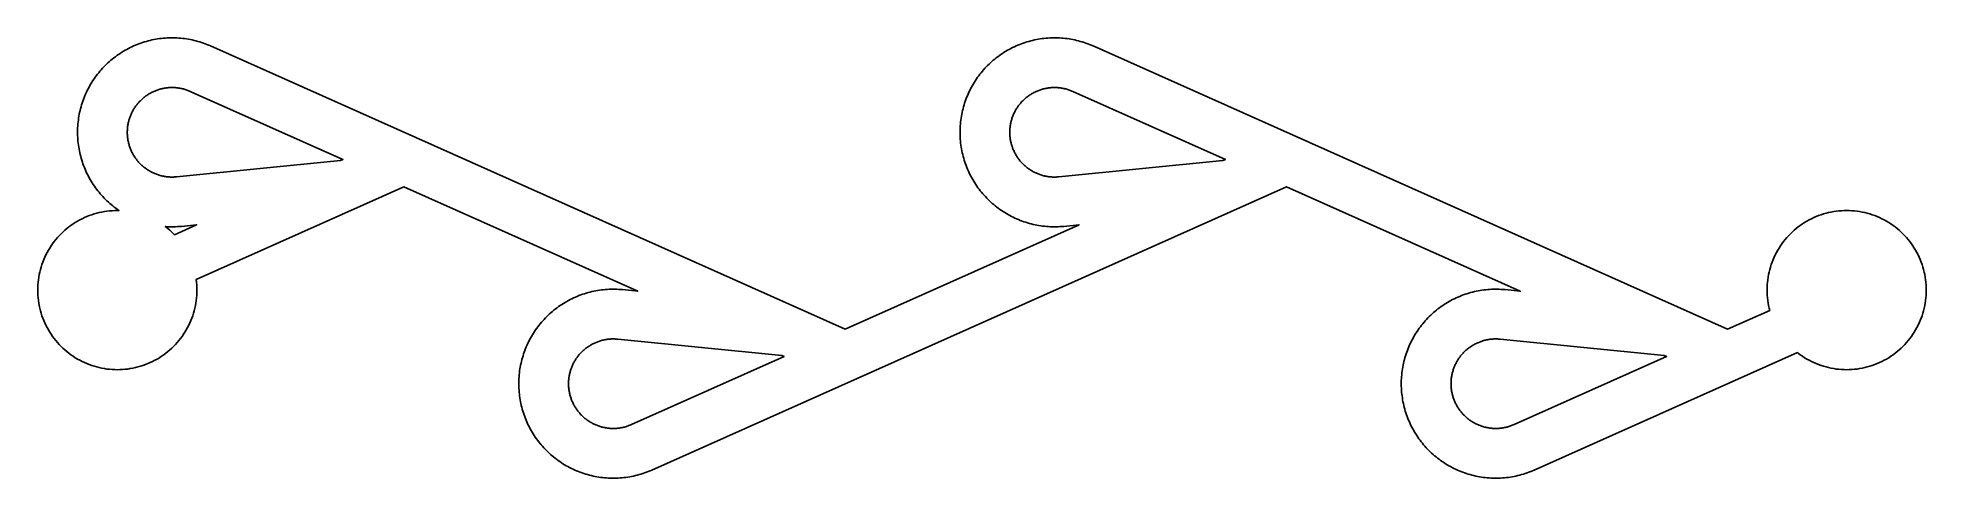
# Model space of a CAD drawing. Header units: millimetres. Extents: x -2 to 36, y -3.8 to 5.1.
import ezdxf

# ---------------------------------------------------------------- set-up
doc = ezdxf.new("R2010")
doc.units = ezdxf.units.MM

msp = doc.modelspace()

# ---------------------------------------------------------------- linework, layer by layer
for points in [[(1.219714, -0.052351), (1.217145, -0.104645), (1.212866, -0.156827), (1.206882, -0.208842), (1.1992, -0.260633), (1.189827, -0.312145), (1.178774, -0.363322), (1.166052, -0.41411), (1.151675, -0.464455), (1.135659, -0.514303), (1.11802, -0.5636), (1.098778, -0.612293), (1.077953, -0.660331), (1.055567, -0.707662), (1.031645, -0.754235), (1.006211, -0.8), (0.979294, -0.844909), (0.950922, -0.888912), (0.921125, -0.931964), (0.889936, -0.974018), (0.857387, -1.015029), (0.823514, -1.054953), (0.788353, -1.093748), (0.751942, -1.131371), (0.714318, -1.167783), (0.675524, -1.202944), (0.6356, -1.236817), (0.594589, -1.269365), (0.552535, -1.300555), (0.509483, -1.330351), (0.465479, -1.358723), (0.420571, -1.385641), (0.374805, -1.411074), (0.328233, -1.434996), (0.280902, -1.457382), (0.232864, -1.478207), (0.184171, -1.497449), (0.134874, -1.515088), (0.085026, -1.531105), (0.034681, -1.545481), (-0.016107, -1.558203), (-0.067285, -1.569256), (-0.118797, -1.578629), (-0.170587, -1.586312), (-0.222602, -1.592296), (-0.274784, -1.596574), (-0.327079, -1.599143), (-0.379429, -1.6), (-0.43178, -1.599143), (-0.484074, -1.596574), (-0.536257, -1.592296), (-0.588271, -1.586312), (-0.640062, -1.578629), (-0.691574, -1.569256), (-0.742751, -1.558203), (-0.79354, -1.545481), (-0.843885, -1.531105), (-0.893732, -1.515088), (-0.943029, -1.497449), (-0.991723, -1.478207), (-1.039761, -1.457382), (-1.087091, -1.434996), (-1.133664, -1.411074), (-1.179429, -1.385641), (-1.224338, -1.358723), (-1.268342, -1.330351), (-1.311394, -1.300555), (-1.353448, -1.269365), (-1.394459, -1.236817), (-1.434383, -1.202944), (-1.473177, -1.167783), (-1.5108, -1.131371), (-1.547212, -1.093748), (-1.582373, -1.054953), (-1.616246, -1.015029), (-1.648795, -0.974018), (-1.679984, -0.931964), (-1.709781, -0.888912), (-1.738153, -0.844909), (-1.76507, -0.8), (-1.790503, -0.754235), (-1.814426, -0.707662), (-1.836811, -0.660331), (-1.857637, -0.612293), (-1.876879, -0.5636), (-1.894518, -0.514303), (-1.910534, -0.464455), (-1.924911, -0.41411), (-1.937632, -0.363322), (-1.948686, -0.312145), (-1.958059, -0.260633), (-1.965741, -0.208842), (-1.971725, -0.156827), (-1.976004, -0.104645), (-1.978573, -0.052351), (-1.979429, 0), (-1.978573, 0.052351), (-1.976004, 0.104645), (-1.971725, 0.156827), (-1.965741, 0.208842), (-1.958059, 0.260633), (-1.948686, 0.312145), (-1.937632, 0.363322), (-1.924911, 0.41411), (-1.910534, 0.464455), (-1.894518, 0.514303), (-1.876879, 0.5636), (-1.857637, 0.612293), (-1.836811, 0.660331), (-1.814426, 0.707662), (-1.790503, 0.754235), (-1.76507, 0.8), (-1.738153, 0.844909), (-1.709781, 0.888912), (-1.679984, 0.931964), (-1.648795, 0.974018), (-1.616246, 1.015029), (-1.582373, 1.054953), (-1.547212, 1.093748), (-1.5108, 1.131371), (-1.473177, 1.167783), (-1.434383, 1.202944), (-1.394459, 1.236817), (-1.353448, 1.269365), (-1.311394, 1.300555), (-1.268342, 1.330351), (-1.224338, 1.358723), (-1.179429, 1.385641), (-1.133664, 1.411074), (-1.087091, 1.434996), (-1.039761, 1.457382), (-0.991723, 1.478207), (-0.943029, 1.497449), (-0.893732, 1.515088), (-0.843885, 1.531105), (-0.79354, 1.545481), (-0.742751, 1.558203), (-0.691574, 1.569256), (-0.640062, 1.578629), (-0.588271, 1.586312), (-0.536257, 1.592296), (-0.484074, 1.596574), (-0.43178, 1.599143), (-0.379429, 1.6), (-0.344507, 1.599429), (-0.346759, 1.600924), (-0.378675, 1.623074), (-0.410131, 1.645872), (-0.441115, 1.669309), (-0.471614, 1.693374), (-0.501613, 1.718057), (-0.531102, 1.743349), (-0.560068, 1.769239), (-0.588498, 1.795715), (-0.616381, 1.822767), (-0.643705, 1.850384), (-0.670459, 1.878553), (-0.696631, 1.907264), (-0.722211, 1.936503), (-0.747187, 1.96626), (-0.77155, 1.996521), (-0.795289, 2.027274), (-0.818394, 2.058505), (-0.840856, 2.090203), (-0.862665, 2.122353), (-0.883813, 2.154942), (-0.904289, 2.187957), (-0.924086, 2.221384), (-0.943196, 2.255209), (-0.96161, 2.289417), (-0.979321, 2.323994), (-0.996321, 2.358927), (-1.012603, 2.394199), (-1.028161, 2.429798), (-1.042987, 2.465706), (-1.057077, 2.501911), (-1.070423, 2.538396), (-1.08302, 2.575146), (-1.094864, 2.612146), (-1.105948, 2.649381), (-1.116269, 2.686834), (-1.125822, 2.724491), (-1.134603, 2.762335), (-1.142608, 2.80035), (-1.149834, 2.838522), (-1.156279, 2.876833), (-1.161939, 2.915268), (-1.166811, 2.95381), (-1.170895, 2.992445), (-1.174188, 3.031154), (-1.176689, 3.069923), (-1.178396, 3.108735), (-1.17931, 3.147574), (-1.179429, 3.186423), (-1.178754, 3.225266), (-1.177285, 3.264088), (-1.175023, 3.302871), (-1.171968, 3.3416), (-1.168122, 3.380259), (-1.163486, 3.418831), (-1.158063, 3.4573), (-1.151854, 3.49565), (-1.144862, 3.533865), (-1.137091, 3.571929), (-1.128543, 3.609826), (-1.119222, 3.647541), (-1.109131, 3.685057), (-1.098276, 3.722359), (-1.08666, 3.759431), (-1.074289, 3.796258), (-1.061167, 3.832824), (-1.047301, 3.869115), (-1.032695, 3.905114), (-1.017357, 3.940807), (-1.001291, 3.976179), (-0.984506, 4.011216), (-0.967008, 4.045901), (-0.948805, 4.080222), (-0.929904, 4.114163), (-0.910312, 4.147711), (-0.890039, 4.180851), (-0.869093, 4.21357), (-0.847482, 4.245854), (-0.825215, 4.277689), (-0.802302, 4.309062), (-0.778753, 4.33996), (-0.754576, 4.37037), (-0.729783, 4.40028), (-0.704384, 4.429676), (-0.678389, 4.458547), (-0.651808, 4.48688), (-0.624655, 4.514664), (-0.596939, 4.541887), (-0.568672, 4.568538), (-0.539866, 4.594605), (-0.510533, 4.620077), (-0.480685, 4.644945), (-0.450335, 4.669197), (-0.419496, 4.692824), (-0.38818, 4.715815), (-0.356401, 4.738161), (-0.324171, 4.759852), (-0.291505, 4.78088), (-0.258415, 4.801236), (-0.224916, 4.820911), (-0.191022, 4.839897), (-0.156747, 4.858186), (-0.122105, 4.87577), (-0.087111, 4.892642), (-0.051779, 4.908796), (-0.016124, 4.924223), (0.019839, 4.938919), (0.056095, 4.952876), (0.092628, 4.966088), (0.129424, 4.978551), (0.166467, 4.99026), (0.203742, 5.001208), (0.241233, 5.011392), (0.278924, 5.020807), (0.3168, 5.029449), (0.354845, 5.037316), (0.393042, 5.044403), (0.431376, 5.050707), (0.469832, 5.056226), (0.508392, 5.060958), (0.547041, 5.064901), (0.585762, 5.068052), (0.62454, 5.070411), (0.663358, 5.071977), (0.702199, 5.072749), (0.741049, 5.072727), (0.77989, 5.07191), (0.818705, 5.070299), (0.85748, 5.067895), (0.896198, 5.064698), (0.934842, 5.060711), (0.973397, 5.055934), (1.011846, 5.05037), (1.050173, 5.044022), (1.088362, 5.03689), (1.126398, 5.02898), (1.164263, 5.020293), (1.201944, 5.010834), (1.239423, 5.000607), (1.276685, 4.989616), (1.313714, 4.977865), (1.350496, 4.965359), (1.387014, 4.952104), (1.423254, 4.938105), (1.459199, 4.923368), (1.494836, 4.907899), (14.255211, -0.786734), (18.958928, 1.312416), (18.652819, 1.282092), (18.614122, 1.278658), (18.575363, 1.276015), (18.536557, 1.274166), (18.497722, 1.27311), (18.458874, 1.272849), (18.420028, 1.273382), (18.381201, 1.274709), (18.34241, 1.27683), (18.30367, 1.279743), (18.264998, 1.283448), (18.226409, 1.287943), (18.187921, 1.293226), (18.149548, 1.299294), (18.111308, 1.306146), (18.073215, 1.313779), (18.035287, 1.322188), (17.997539, 1.331372), (17.959986, 1.341325), (17.922645, 1.352044), (17.88553, 1.363524), (17.848658, 1.375761), (17.812044, 1.388749), (17.775703, 1.402482), (17.739651, 1.416956), (17.703902, 1.432165), (17.668472, 1.4481), (17.633374, 1.464757), (17.598625, 1.482128), (17.564238, 1.500206), (17.530228, 1.518983), (17.496609, 1.538452), (17.463394, 1.558604), (17.430599, 1.579431), (17.398237, 1.600924), (17.366321, 1.623074), (17.334864, 1.645872), (17.30388, 1.669309), (17.273382, 1.693374), (17.243382, 1.718057), (17.213893, 1.743349), (17.184927, 1.769239), (17.156497, 1.795715), (17.128614, 1.822767), (17.10129, 1.850384), (17.074537, 1.878553), (17.048364, 1.907264), (17.022785, 1.936503), (16.997808, 1.96626), (16.973445, 1.996521), (16.949706, 2.027274), (16.926601, 2.058505), (16.904139, 2.090203), (16.88233, 2.122353), (16.861183, 2.154942), (16.840706, 2.187957), (16.820909, 2.221384), (16.8018, 2.255209), (16.783386, 2.289417), (16.765675, 2.323994), (16.748675, 2.358927), (16.732392, 2.394199), (16.716835, 2.429798), (16.702008, 2.465706), (16.687919, 2.501911), (16.674573, 2.538396), (16.661975, 2.575146), (16.650132, 2.612146), (16.639047, 2.649381), (16.628727, 2.686834), (16.619174, 2.724491), (16.610393, 2.762335), (16.602388, 2.80035), (16.595161, 2.838522), (16.588717, 2.876833), (16.583057, 2.915268), (16.578184, 2.95381), (16.574101, 2.992445), (16.570808, 3.031154), (16.568307, 3.069923), (16.566599, 3.108735), (16.565686, 3.147574), (16.565566, 3.186423), (16.566241, 3.225266), (16.56771, 3.264088), (16.569973, 3.302871), (16.573027, 3.3416), (16.576874, 3.380259), (16.581509, 3.418831), (16.586933, 3.4573), (16.593142, 3.49565), (16.600133, 3.533865), (16.607905, 3.571929), (16.616453, 3.609826), (16.625774, 3.647541), (16.635864, 3.685057), (16.64672, 3.722359), (16.658335, 3.759431), (16.670707, 3.796258), (16.683828, 3.832824), (16.697695, 3.869115), (16.7123, 3.905114), (16.727639, 3.940807), (16.743704, 3.976179), (16.760489, 4.011216), (16.777987, 4.045901), (16.79619, 4.080222), (16.815092, 4.114163), (16.834683, 4.147711), (16.854956, 4.180851), (16.875903, 4.21357), (16.897514, 4.245854), (16.919781, 4.277689), (16.942693, 4.309062), (16.966243, 4.33996), (16.990419, 4.37037), (17.015212, 4.40028), (17.040612, 4.429676), (17.066607, 4.458547), (17.093187, 4.48688), (17.120341, 4.514664), (17.148057, 4.541887), (17.176324, 4.568538), (17.20513, 4.594605), (17.234463, 4.620077), (17.26431, 4.644945), (17.29466, 4.669197), (17.325499, 4.692824), (17.356815, 4.715815), (17.388595, 4.738161), (17.420824, 4.759852), (17.453491, 4.78088), (17.48658, 4.801236), (17.520079, 4.820911), (17.553973, 4.839897), (17.588249, 4.858186), (17.622891, 4.87577), (17.657885, 4.892642), (17.693217, 4.908796), (17.728872, 4.924223), (17.764834, 4.938919), (17.80109, 4.952876), (17.837624, 4.966088), (17.87442, 4.978551), (17.911463, 4.99026), (17.948737, 5.001208), (17.986228, 5.011392), (18.02392, 5.020807), (18.061795, 5.029449), (18.09984, 5.037316), (18.138038, 5.044403), (18.176372, 5.050707), (18.214827, 5.056226), (18.253387, 5.060958), (18.292036, 5.064901), (18.330758, 5.068052), (18.369535, 5.070411), (18.408353, 5.071977), (18.447195, 5.072749), (18.486044, 5.072727), (18.524885, 5.07191), (18.563701, 5.070299), (18.602476, 5.067895), (18.641194, 5.064698), (18.679838, 5.060711), (18.718392, 5.055934), (18.756841, 5.05037), (18.795168, 5.044022), (18.833358, 5.03689), (18.871393, 5.02898), (18.909259, 5.020293), (18.946939, 5.010834), (18.984418, 5.000607), (19.02168, 4.989616), (19.05871, 4.977865), (19.095491, 4.965359), (19.13201, 4.952104), (19.168249, 4.938105), (19.204195, 4.923368), (19.239832, 4.907899), (32.000206, -0.786734), (32.846959, -0.40885), (32.835555, -0.363322), (32.824501, -0.312145), (32.815129, -0.260633), (32.807446, -0.208842), (32.801462, -0.156827), (32.797184, -0.104645), (32.794615, -0.052351), (32.793758, 0), (32.794615, 0.052351), (32.797184, 0.104645), (32.801462, 0.156827), (32.807446, 0.208842), (32.815129, 0.260633), (32.824501, 0.312145), (32.835555, 0.363322), (32.848277, 0.41411), (32.862653, 0.464455), (32.87867, 0.514303), (32.896308, 0.5636), (32.915551, 0.612293), (32.936376, 0.660331), (32.958761, 0.707662), (32.982684, 0.754235), (33.008117, 0.8), (33.035034, 0.844909), (33.063406, 0.888912), (33.093203, 0.931964), (33.124393, 0.974018), (33.156941, 1.015029), (33.190814, 1.054953), (33.225975, 1.093748), (33.262387, 1.131371), (33.30001, 1.167783), (33.338805, 1.202944), (33.378729, 1.236817), (33.41974, 1.269365), (33.461794, 1.300555), (33.504845, 1.330351), (33.548849, 1.358723), (33.593758, 1.385641), (33.639523, 1.411074), (33.686096, 1.434996), (33.733427, 1.457382), (33.781464, 1.478207), (33.830158, 1.497449), (33.879455, 1.515088), (33.929302, 1.531105), (33.979647, 1.545481), (34.030436, 1.558203), (34.081613, 1.569256), (34.133125, 1.578629), (34.184916, 1.586312), (34.23693, 1.592296), (34.289113, 1.596574), (34.341407, 1.599143), (34.393758, 1.6), (34.446108, 1.599143), (34.498403, 1.596574), (34.550585, 1.592296), (34.6026, 1.586312), (34.654391, 1.578629), (34.705902, 1.569256), (34.75708, 1.558203), (34.807868, 1.545481), (34.858213, 1.531105), (34.908061, 1.515088), (34.957358, 1.497449), (35.006051, 1.478207), (35.054089, 1.457382), (35.10142, 1.434996), (35.147993, 1.411074), (35.193758, 1.385641), (35.238666, 1.358723), (35.28267, 1.330351), (35.325722, 1.300555), (35.367776, 1.269365), (35.408787, 1.236817), (35.448711, 1.202944), (35.487506, 1.167783), (35.525129, 1.131371), (35.56154, 1.093748), (35.596702, 1.054953), (35.630575, 1.015029), (35.663123, 0.974018), (35.694313, 0.931964), (35.724109, 0.888912), (35.752481, 0.844909), (35.779399, 0.8), (35.804832, 0.754235), (35.828754, 0.707662), (35.85114, 0.660331), (35.871965, 0.612293), (35.891207, 0.5636), (35.908846, 0.514303), (35.924862, 0.464455), (35.939239, 0.41411), (35.951961, 0.363322), (35.963014, 0.312145), (35.972387, 0.260633), (35.98007, 0.208842), (35.986053, 0.156827), (35.990332, 0.104645), (35.992901, 0.052351), (35.993758, 0), (35.992901, -0.052351), (35.990332, -0.104645), (35.986053, -0.156827), (35.98007, -0.208842), (35.972387, -0.260633), (35.963014, -0.312145), (35.951961, -0.363322), (35.939239, -0.41411), (35.924862, -0.464455), (35.908846, -0.514303), (35.891207, -0.5636), (35.871965, -0.612293), (35.85114, -0.660331), (35.828754, -0.707662), (35.804832, -0.754235), (35.779399, -0.8), (35.752481, -0.844909), (35.724109, -0.888912), (35.694313, -0.931964), (35.663123, -0.974018), (35.630575, -1.015029), (35.596702, -1.054953), (35.56154, -1.093748), (35.525129, -1.131371), (35.487506, -1.167783), (35.448711, -1.202944), (35.408787, -1.236817), (35.367776, -1.269365), (35.325722, -1.300555), (35.28267, -1.330351), (35.238666, -1.358723), (35.193758, -1.385641), (35.147993, -1.411074), (35.10142, -1.434996), (35.054089, -1.457382), (35.006051, -1.478207), (34.957358, -1.497449), (34.908061, -1.515088), (34.858213, -1.531105), (34.807868, -1.545481), (34.75708, -1.558203), (34.705902, -1.569256), (34.654391, -1.578629), (34.6026, -1.586312), (34.550585, -1.592296), (34.498403, -1.596574), (34.446108, -1.599143), (34.393758, -1.6), (34.341407, -1.599143), (34.289113, -1.596574), (34.23693, -1.592296), (34.184916, -1.586312), (34.133125, -1.578629), (34.081613, -1.569256), (34.030436, -1.558203), (33.979647, -1.545481), (33.929302, -1.531105), (33.879455, -1.515088), (33.830158, -1.497449), (33.781464, -1.478207), (33.733427, -1.457382), (33.686096, -1.434996), (33.639523, -1.411074), (33.593758, -1.385641), (33.548849, -1.358723), (33.504845, -1.330351), (33.461794, -1.300555), (33.41974, -1.269365), (33.402746, -1.255878), (28.112329, -3.616858), (28.076693, -3.632327), (28.040747, -3.647064), (28.004507, -3.661063), (27.967989, -3.674318), (27.931208, -3.686824), (27.894178, -3.698575), (27.856916, -3.709566), (27.819437, -3.719794), (27.781757, -3.729252), (27.743891, -3.737939), (27.705855, -3.745849), (27.667666, -3.752981), (27.629339, -3.75933), (27.59089, -3.764893), (27.552336, -3.76967), (27.513691, -3.773657), (27.474974, -3.776854), (27.436199, -3.779258), (27.397383, -3.780869), (27.358542, -3.781686), (27.319693, -3.781708), (27.280851, -3.780936), (27.242033, -3.779371), (27.203255, -3.777011), (27.164534, -3.77386), (27.125885, -3.769917), (27.087325, -3.765186), (27.04887, -3.759666), (27.010535, -3.753362), (26.972338, -3.746275), (26.934293, -3.738409), (26.896417, -3.729766), (26.858726, -3.720351), (26.821235, -3.710167), (26.78396, -3.699219), (26.746917, -3.68751), (26.710121, -3.675047), (26.673588, -3.661835), (26.637332, -3.647878), (26.601369, -3.633182), (26.565714, -3.617755), (26.530383, -3.601601), (26.495388, -3.584729), (26.460746, -3.567145), (26.426471, -3.548856), (26.392577, -3.52987), (26.359078, -3.510195), (26.325989, -3.489839), (26.293322, -3.468811), (26.261092, -3.44712), (26.229313, -3.424774), (26.197997, -3.401783), (26.167158, -3.378156), (26.136808, -3.353904), (26.10696, -3.329037), (26.077628, -3.303564), (26.048822, -3.277497), (26.020555, -3.250846), (25.992839, -3.223623), (25.965685, -3.195839), (25.939105, -3.167506), (25.91311, -3.138635), (25.88771, -3.109239), (25.862917, -3.079329), (25.838741, -3.048919), (25.815191, -3.018021), (25.792278, -2.986648), (25.770012, -2.954813), (25.748401, -2.922529), (25.727454, -2.88981), (25.707181, -2.85667), (25.68759, -2.823122), (25.668688, -2.789181), (25.650485, -2.75486), (25.632987, -2.720175), (25.616202, -2.685138), (25.600137, -2.649766), (25.584798, -2.614073), (25.570192, -2.578074), (25.556326, -2.541783), (25.543204, -2.505217), (25.530833, -2.46839), (25.519217, -2.431318), (25.508362, -2.394016), (25.498272, -2.3565), (25.488951, -2.318785), (25.480402, -2.280888), (25.472631, -2.242824), (25.465639, -2.204609), (25.45943, -2.166259), (25.454007, -2.12779), (25.449371, -2.089218), (25.445525, -2.050559), (25.44247, -2.01183), (25.440208, -1.973047), (25.438739, -1.934225), (25.438064, -1.895382), (25.438183, -1.856533), (25.439097, -1.817694), (25.440805, -1.778882), (25.443305, -1.740113), (25.446598, -1.701404), (25.450682, -1.66277), (25.455555, -1.624227), (25.461215, -1.585792), (25.467659, -1.547481), (25.474885, -1.50931), (25.482891, -1.471294), (25.491672, -1.43345), (25.501224, -1.395793), (25.511545, -1.35834), (25.52263, -1.321105), (25.534473, -1.284105), (25.54707, -1.247355), (25.560416, -1.21087), (25.574506, -1.174666), (25.589332, -1.138757), (25.60489, -1.103158), (25.621172, -1.067886), (25.638173, -1.032953), (25.655883, -0.998376), (25.674297, -0.964168), (25.693407, -0.930343), (25.713204, -0.896917), (25.733681, -0.863902), (25.754828, -0.831312), (25.776637, -0.799162), (25.799099, -0.767464), (25.822204, -0.736233), (25.845943, -0.70548), (25.870306, -0.675219), (25.895283, -0.645462), (25.920862, -0.616223), (25.947034, -0.587512), (25.973788, -0.559343), (26.001112, -0.531726), (26.028995, -0.504674), (26.057425, -0.478198), (26.086391, -0.452308), (26.11588, -0.427017), (26.14588, -0.402333), (26.176378, -0.378268), (26.207362, -0.354831), (26.238819, -0.332033), (26.270735, -0.309883), (26.303097, -0.28839), (26.335892, -0.267563), (26.369106, -0.247411), (26.402725, -0.227943), (26.436736, -0.209165), (26.471123, -0.191087), (26.505872, -0.173716), (26.540969, -0.157059), (26.5764, -0.141124), (26.612149, -0.125916), (26.648201, -0.111442), (26.684542, -0.097708), (26.721156, -0.08472), (26.758028, -0.072483), (26.795142, -0.061003), (26.832484, -0.050284), (26.870037, -0.040331), (26.907785, -0.031147), (26.945713, -0.022738), (26.983805, -0.015105), (27.022046, -0.008253), (27.060418, -0.002185), (27.098907, 0.003098), (27.137495, 0.007593), (27.176168, 0.011298), (27.214908, 0.014211), (27.253699, 0.016332), (27.292526, 0.017659), (27.331372, 0.018192), (27.37022, 0.017931), (27.409055, 0.016875), (27.44786, 0.015026), (27.48662, 0.012383), (27.525317, 0.008949), (27.831426, -0.021375), (23.127709, 2.077775), (10.367334, -3.616858), (10.331697, -3.632327), (10.295751, -3.647064), (10.259512, -3.661063), (10.222994, -3.674318), (10.186212, -3.686824), (10.149183, -3.698575), (10.11192, -3.709566), (10.074441, -3.719794), (10.036761, -3.729252), (9.998895, -3.737939), (9.96086, -3.745849), (9.922671, -3.752981), (9.884344, -3.75933), (9.845895, -3.764893), (9.80734, -3.76967), (9.768696, -3.773657), (9.729978, -3.776854), (9.691203, -3.779258), (9.652387, -3.780869), (9.613546, -3.781686), (9.574697, -3.781708), (9.535855, -3.780936), (9.497038, -3.779371), (9.45826, -3.777011), (9.419539, -3.77386), (9.38089, -3.769917), (9.34233, -3.765186), (9.303874, -3.759666), (9.26554, -3.753362), (9.227342, -3.746275), (9.189298, -3.738409), (9.151422, -3.729766), (9.113731, -3.720351), (9.07624, -3.710167), (9.038965, -3.699219), (9.001922, -3.68751), (8.965126, -3.675047), (8.928592, -3.661835), (8.892337, -3.647878), (8.856374, -3.633182), (8.820719, -3.617755), (8.785387, -3.601601), (8.750393, -3.584729), (8.715751, -3.567145), (8.681476, -3.548856), (8.647582, -3.52987), (8.614083, -3.510195), (8.580993, -3.489839), (8.548327, -3.468811), (8.516097, -3.44712), (8.484318, -3.424774), (8.453002, -3.401783), (8.422162, -3.378156), (8.391813, -3.353904), (8.361965, -3.329037), (8.332632, -3.303564), (8.303826, -3.277497), (8.275559, -3.250846), (8.247843, -3.223623), (8.220689, -3.195839), (8.194109, -3.167506), (8.168114, -3.138635), (8.142715, -3.109239), (8.117922, -3.079329), (8.093745, -3.048919), (8.070196, -3.018021), (8.047283, -2.986648), (8.025016, -2.954813), (8.003405, -2.922529), (7.982459, -2.88981), (7.962185, -2.85667), (7.942594, -2.823122), (7.923693, -2.789181), (7.905489, -2.75486), (7.887991, -2.720175), (7.871206, -2.685138), (7.855141, -2.649766), (7.839803, -2.614073), (7.825197, -2.578074), (7.81133, -2.541783), (7.798209, -2.505217), (7.785838, -2.46839), (7.774222, -2.431318), (7.763367, -2.394016), (7.753276, -2.3565), (7.743955, -2.318785), (7.735407, -2.280888), (7.727635, -2.242824), (7.720644, -2.204609), (7.714435, -2.166259), (7.709012, -2.12779), (7.704376, -2.089218), (7.70053, -2.050559), (7.697475, -2.01183), (7.695212, -1.973047), (7.693743, -1.934225), (7.693068, -1.895382), (7.693188, -1.856533), (7.694102, -1.817694), (7.695809, -1.778882), (7.69831, -1.740113), (7.701603, -1.701404), (7.705686, -1.66277), (7.710559, -1.624227), (7.716219, -1.585792), (7.722663, -1.547481), (7.72989, -1.50931), (7.737895, -1.471294), (7.746676, -1.43345), (7.756229, -1.395793), (7.76655, -1.35834), (7.777634, -1.321105), (7.789477, -1.284105), (7.802075, -1.247355), (7.815421, -1.21087), (7.82951, -1.174666), (7.844337, -1.138757), (7.859895, -1.103158), (7.876177, -1.067886), (7.893177, -1.032953), (7.910888, -0.998376), (7.929302, -0.964168), (7.948411, -0.930343), (7.968209, -0.896917), (7.988685, -0.863902), (8.009832, -0.831312), (8.031641, -0.799162), (8.054103, -0.767464), (8.077209, -0.736233), (8.100948, -0.70548), (8.125311, -0.675219), (8.150287, -0.645462), (8.175867, -0.616223), (8.202039, -0.587512), (8.228792, -0.559343), (8.256117, -0.531726), (8.283999, -0.504674), (8.31243, -0.478198), (8.341395, -0.452308), (8.370884, -0.427017), (8.400884, -0.402333), (8.431382, -0.378268), (8.462366, -0.354831), (8.493823, -0.332033), (8.525739, -0.309883), (8.558102, -0.28839), (8.590897, -0.267563), (8.624111, -0.247411), (8.65773, -0.227943), (8.69174, -0.209165), (8.726127, -0.191087), (8.760876, -0.173716), (8.795974, -0.157059), (8.831404, -0.141124), (8.867153, -0.125916), (8.903206, -0.111442), (8.939547, -0.097708), (8.976161, -0.08472), (9.013033, -0.072483), (9.050147, -0.061003), (9.087488, -0.050284), (9.125041, -0.040331), (9.162789, -0.031147), (9.200718, -0.022738), (9.23881, -0.015105), (9.27705, -0.008253), (9.315423, -0.002185), (9.353911, 0.003098), (9.3925, 0.007593), (9.431172, 0.011298), (9.469912, 0.014211), (9.508704, 0.016332), (9.54753, 0.017659), (9.586376, 0.018192), (9.625225, 0.017931), (9.66406, 0.016875), (9.702865, 0.015026), (9.741624, 0.012383), (9.780322, 0.008949), (10.08643, -0.021375), (5.382713, 2.077775), (1.206136, 0.213874), (1.206882, 0.208842), (1.212866, 0.156827), (1.217145, 0.104645), (1.219714, 0.052351), (1.220571, 0), (1.219714, -0.052351)], [(1.018931, 4.021926), (1.001508, 4.02785), (0.983968, 4.033417), (0.966317, 4.038623), (0.948564, 4.043468), (0.930715, 4.047948), (0.912779, 4.052063), (0.894762, 4.05581), (0.876672, 4.059188), (0.858518, 4.062195), (0.840305, 4.064831), (0.822042, 4.067093), (0.803737, 4.068982), (0.785397, 4.070496), (0.76703, 4.071635), (0.748644, 4.072398), (0.730245, 4.072785), (0.711843, 4.072796), (0.693444, 4.07243), (0.675057, 4.071688), (0.656688, 4.070571), (0.638347, 4.069078), (0.620039, 4.06721), (0.601774, 4.064969), (0.583558, 4.062355), (0.5654, 4.059368), (0.547306, 4.056011), (0.529285, 4.052285), (0.511344, 4.048191), (0.49349, 4.043732), (0.475732, 4.038908), (0.458075, 4.033722), (0.440528, 4.028176), (0.423099, 4.022272), (0.405793, 4.016013), (0.388619, 4.009402), (0.371584, 4.002441), (0.354695, 3.995133), (0.337959, 3.987482), (0.321383, 3.97949), (0.304974, 3.97116), (0.288738, 3.962497), (0.272683, 3.953504), (0.256815, 3.944184), (0.241141, 3.934542), (0.225667, 3.924581), (0.210401, 3.914306), (0.195347, 3.903721), (0.180513, 3.892831), (0.165905, 3.881639), (0.151529, 3.870152), (0.137391, 3.858372), (0.123496, 3.846306), (0.109851, 3.833959), (0.096462, 3.821335), (0.083333, 3.80844), (0.070471, 3.795279), (0.05788, 3.781858), (0.045567, 3.768182), (0.033535, 3.754257), (0.021791, 3.74009), (0.010339, 3.725685), (-0.000816, 3.711049), (-0.011669, 3.696188), (-0.022217, 3.681108), (-0.032453, 3.665816), (-0.042375, 3.650318), (-0.051978, 3.63462), (-0.061259, 3.618729), (-0.070212, 3.602651), (-0.078834, 3.586394), (-0.087123, 3.569964), (-0.095074, 3.553368), (-0.102684, 3.536613), (-0.109949, 3.519705), (-0.116868, 3.502653), (-0.123436, 3.485463), (-0.129652, 3.468142), (-0.135512, 3.450698), (-0.141014, 3.433137), (-0.146156, 3.415468), (-0.150935, 3.397697), (-0.155351, 3.379832), (-0.1594, 3.361881), (-0.163081, 3.34385), (-0.166393, 3.325748), (-0.169334, 3.307583), (-0.171903, 3.289361), (-0.174099, 3.27109), (-0.175921, 3.252778), (-0.177368, 3.234432), (-0.178439, 3.216061), (-0.179135, 3.197672), (-0.179455, 3.179273), (-0.179398, 3.16087), (-0.178966, 3.142473), (-0.178157, 3.124088), (-0.176972, 3.105724), (-0.175412, 3.087388), (-0.173478, 3.069088), (-0.17117, 3.050831), (-0.168489, 3.032625), (-0.165436, 3.014477), (-0.162013, 2.996396), (-0.158221, 2.978389), (-0.154062, 2.960463), (-0.149537, 2.942625), (-0.144648, 2.924884), (-0.139397, 2.907247), (-0.133787, 2.889721), (-0.12782, 2.872312), (-0.121498, 2.85503), (-0.114825, 2.837881), (-0.107801, 2.820871), (-0.100432, 2.804009), (-0.092719, 2.787301), (-0.084667, 2.770754), (-0.076277, 2.754375), (-0.067555, 2.738171), (-0.058503, 2.722149), (-0.049125, 2.706315), (-0.039426, 2.690677), (-0.029409, 2.67524), (-0.019078, 2.660011), (-0.008438, 2.644996), (0.002506, 2.630202), (0.013751, 2.615635), (0.025291, 2.601301), (0.037122, 2.587205), (0.049239, 2.573355), (0.061636, 2.559755), (0.074309, 2.546412), (0.087252, 2.53333), (0.10046, 2.520516), (0.113927, 2.507975), (0.127647, 2.495711), (0.141616, 2.483731), (0.155826, 2.472039), (0.170273, 2.46064), (0.184949, 2.449538), (0.19985, 2.438739), (0.214968, 2.428247), (0.230298, 2.418066), (0.245832, 2.408201), (0.261565, 2.398655), (0.27749, 2.389433), (0.2936, 2.380538), (0.309889, 2.371975), (0.326349, 2.363747), (0.342974, 2.355857), (0.359757, 2.348308), (0.376691, 2.341104), (0.393768, 2.334248), (0.410982, 2.327743), (0.428326, 2.321591), (0.445791, 2.315794), (0.463372, 2.310356), (0.48106, 2.305279), (0.498848, 2.300564), (0.516729, 2.296214), (0.534695, 2.292231), (0.552738, 2.288615), (0.570852, 2.28537), (0.589029, 2.282495), (0.60726, 2.279993), (0.625539, 2.277864), (0.643857, 2.276109), (0.662208, 2.274729), (0.680583, 2.273724), (0.698974, 2.273095), (0.717375, 2.272843), (0.735777, 2.272967), (0.754172, 2.273467), (0.772554, 2.274343), (0.790914, 2.275594), (0.809244, 2.277221), (4.108111, 2.604015), (4.155821, 2.625306), (1.087302, 3.994709), (1.070422, 4.002036), (1.053395, 4.009017), (1.036229, 4.015648), (1.018931, 4.021926)], [(18.763926, 4.021926), (18.746503, 4.02785), (18.728963, 4.033417), (18.711313, 4.038623), (18.693559, 4.043468), (18.675711, 4.047948), (18.657774, 4.052063), (18.639758, 4.05581), (18.621668, 4.059188), (18.603513, 4.062195), (18.5853, 4.064831), (18.567038, 4.067093), (18.548733, 4.068982), (18.530393, 4.070496), (18.512026, 4.071635), (18.493639, 4.072398), (18.475241, 4.072785), (18.456838, 4.072796), (18.43844, 4.07243), (18.420052, 4.071688), (18.401684, 4.070571), (18.383342, 4.069078), (18.365035, 4.06721), (18.34677, 4.064969), (18.328554, 4.062355), (18.310395, 4.059368), (18.292302, 4.056011), (18.274281, 4.052285), (18.25634, 4.048191), (18.238486, 4.043732), (18.220727, 4.038908), (18.203071, 4.033722), (18.185524, 4.028176), (18.168094, 4.022272), (18.150789, 4.016013), (18.133615, 4.009402), (18.11658, 4.002441), (18.099691, 3.995133), (18.082955, 3.987482), (18.066378, 3.97949), (18.049969, 3.97116), (18.033733, 3.962497), (18.017678, 3.953504), (18.001811, 3.944184), (17.986137, 3.934542), (17.970663, 3.924581), (17.955396, 3.914306), (17.940343, 3.903721), (17.925509, 3.892831), (17.910901, 3.881639), (17.896525, 3.870152), (17.882386, 3.858372), (17.868492, 3.846306), (17.854847, 3.833959), (17.841457, 3.821335), (17.828329, 3.80844), (17.815466, 3.795279), (17.802876, 3.781858), (17.790562, 3.768182), (17.778531, 3.754257), (17.766787, 3.74009), (17.755335, 3.725685), (17.74418, 3.711049), (17.733326, 3.696188), (17.722779, 3.681108), (17.712542, 3.665816), (17.70262, 3.650318), (17.693017, 3.63462), (17.683737, 3.618729), (17.674784, 3.602651), (17.666161, 3.586394), (17.657873, 3.569964), (17.649922, 3.553368), (17.642312, 3.536613), (17.635046, 3.519705), (17.628128, 3.502653), (17.621559, 3.485463), (17.615344, 3.468142), (17.609484, 3.450698), (17.603982, 3.433137), (17.59884, 3.415468), (17.59406, 3.397697), (17.589645, 3.379832), (17.585596, 3.361881), (17.581914, 3.34385), (17.578603, 3.325748), (17.575662, 3.307583), (17.573093, 3.289361), (17.570897, 3.27109), (17.569075, 3.252778), (17.567628, 3.234432), (17.566556, 3.216061), (17.56586, 3.197672), (17.565541, 3.179273), (17.565597, 3.16087), (17.56603, 3.142473), (17.566839, 3.124088), (17.568023, 3.105724), (17.569583, 3.087388), (17.571518, 3.069088), (17.573826, 3.050831), (17.576507, 3.032625), (17.579559, 3.014477), (17.582982, 2.996396), (17.586774, 2.978389), (17.590934, 2.960463), (17.595459, 2.942625), (17.600348, 2.924884), (17.605598, 2.907247), (17.611208, 2.889721), (17.617175, 2.872312), (17.623497, 2.85503), (17.630171, 2.837881), (17.637194, 2.820871), (17.644564, 2.804009), (17.652276, 2.787301), (17.660329, 2.770754), (17.668718, 2.754375), (17.677441, 2.738171), (17.686493, 2.722149), (17.69587, 2.706315), (17.70557, 2.690677), (17.715587, 2.67524), (17.725917, 2.660011), (17.736557, 2.644996), (17.747502, 2.630202), (17.758747, 2.615635), (17.770287, 2.601301), (17.782118, 2.587205), (17.794235, 2.573355), (17.806632, 2.559755), (17.819305, 2.546412), (17.832248, 2.53333), (17.845455, 2.520516), (17.858922, 2.507975), (17.872643, 2.495711), (17.886611, 2.483731), (17.900822, 2.472039), (17.915268, 2.46064), (17.929945, 2.449538), (17.944845, 2.438739), (17.959964, 2.428247), (17.975293, 2.418066), (17.990828, 2.408201), (18.006561, 2.398655), (18.022486, 2.389433), (18.038596, 2.380538), (18.054884, 2.371975), (18.071344, 2.363747), (18.087969, 2.355857), (18.104752, 2.348308), (18.121686, 2.341104), (18.138764, 2.334248), (18.155978, 2.327743), (18.173321, 2.321591), (18.190787, 2.315794), (18.208367, 2.310356), (18.226055, 2.305279), (18.243843, 2.300564), (18.261724, 2.296214), (18.27969, 2.292231), (18.297734, 2.288615), (18.315848, 2.28537), (18.334024, 2.282495), (18.352256, 2.279993), (18.370534, 2.277864), (18.388853, 2.276109), (18.407203, 2.274729), (18.425578, 2.273724), (18.44397, 2.273095), (18.462371, 2.272843), (18.480772, 2.272967), (18.499168, 2.273467), (18.517549, 2.274343), (18.535909, 2.275594), (18.554239, 2.277221), (21.853107, 2.604015), (21.900816, 2.625306), (18.832298, 3.994709), (18.815417, 4.002036), (18.79839, 4.009017), (18.781224, 4.015648), (18.763926, 4.021926)], [(0.594589, 1.269365), (0.6356, 1.236817), (0.675524, 1.202944), (0.714318, 1.167783), (0.751942, 1.131371), (0.768926, 1.113821), (1.213932, 1.312416), (0.907824, 1.282092), (0.869127, 1.278658), (0.830367, 1.276015), (0.791562, 1.274166), (0.752727, 1.27311), (0.713878, 1.272849), (0.675033, 1.273382), (0.636206, 1.274709), (0.597414, 1.27683), (0.58307, 1.277909), (0.594589, 1.269365)], [(9.62667, -0.982426), (9.608275, -0.981926), (9.589873, -0.981802), (9.571472, -0.982054), (9.553081, -0.982683), (9.534706, -0.983688), (9.516355, -0.985068), (9.498037, -0.986823), (9.479758, -0.988952), (9.461527, -0.991454), (9.44335, -0.994329), (9.425236, -0.997574), (9.407193, -1.00119), (9.389227, -1.005173), (9.371346, -1.009523), (9.353558, -1.014238), (9.33587, -1.019315), (9.318289, -1.024753), (9.300823, -1.03055), (9.28348, -1.036702), (9.266266, -1.043207), (9.249188, -1.050063), (9.232255, -1.057267), (9.215472, -1.064816), (9.198847, -1.072706), (9.182386, -1.080934), (9.166098, -1.089498), (9.149988, -1.098392), (9.134063, -1.107614), (9.11833, -1.11716), (9.102795, -1.127025), (9.087466, -1.137206), (9.072348, -1.147698), (9.057447, -1.158497), (9.042771, -1.169599), (9.028324, -1.180998), (9.014114, -1.19269), (9.000145, -1.204671), (8.986425, -1.216934), (8.972958, -1.229475), (8.95975, -1.24229), (8.946807, -1.255371), (8.934134, -1.268714), (8.921737, -1.282314), (8.90962, -1.296165), (8.897789, -1.31026), (8.886249, -1.324594), (8.875004, -1.339161), (8.864059, -1.353955), (8.85342, -1.36897), (8.843089, -1.384199), (8.833072, -1.399636), (8.823372, -1.415274), (8.813995, -1.431108), (8.804943, -1.44713), (8.79622, -1.463334), (8.787831, -1.479713), (8.779778, -1.49626), (8.772066, -1.512968), (8.764696, -1.52983), (8.757673, -1.54684), (8.750999, -1.563989), (8.744677, -1.581272), (8.73871, -1.59868), (8.7331, -1.616206), (8.72785, -1.633843), (8.722961, -1.651584), (8.718436, -1.669422), (8.714277, -1.687348), (8.710485, -1.705355), (8.707062, -1.723436), (8.704009, -1.741584), (8.701328, -1.75979), (8.69902, -1.778047), (8.697085, -1.796347), (8.695526, -1.814683), (8.694341, -1.833048), (8.693532, -1.851432), (8.693099, -1.869829), (8.693043, -1.888232), (8.693363, -1.906631), (8.694058, -1.92502), (8.69513, -1.943391), (8.696577, -1.961737), (8.698399, -1.980049), (8.700595, -1.99832), (8.703164, -2.016542), (8.706105, -2.034708), (8.709417, -2.052809), (8.713098, -2.07084), (8.717147, -2.088791), (8.721562, -2.106656), (8.726342, -2.124427), (8.731484, -2.142096), (8.736986, -2.159657), (8.742846, -2.177101), (8.749062, -2.194422), (8.75563, -2.211612), (8.762549, -2.228664), (8.769814, -2.245572), (8.777424, -2.262327), (8.785375, -2.278923), (8.793663, -2.295353), (8.802286, -2.31161), (8.811239, -2.327688), (8.820519, -2.343579), (8.830122, -2.359277), (8.840044, -2.374775), (8.850281, -2.390067), (8.860829, -2.405147), (8.871682, -2.420008), (8.882837, -2.434644), (8.894289, -2.449049), (8.906033, -2.463217), (8.918064, -2.477141), (8.930378, -2.490817), (8.942969, -2.504238), (8.955831, -2.517399), (8.96896, -2.530294), (8.982349, -2.542918), (8.995994, -2.555265), (9.009889, -2.567331), (9.024027, -2.579111), (9.038403, -2.590598), (9.053011, -2.60179), (9.067845, -2.61268), (9.082898, -2.623265), (9.098165, -2.63354), (9.113639, -2.643501), (9.129313, -2.653143), (9.145181, -2.662463), (9.161236, -2.671456), (9.177471, -2.680119), (9.193881, -2.688449), (9.210457, -2.696441), (9.227193, -2.704092), (9.244082, -2.7114), (9.261117, -2.718361), (9.278291, -2.724972), (9.295596, -2.731231), (9.313026, -2.737135), (9.330573, -2.742681), (9.348229, -2.747867), (9.365988, -2.752691), (9.383842, -2.75715), (9.401783, -2.761244), (9.419804, -2.76497), (9.437898, -2.768327), (9.456056, -2.771314), (9.474272, -2.773928), (9.492537, -2.77617), (9.510844, -2.778037), (9.529186, -2.77953), (9.547555, -2.780647), (9.565942, -2.781389), (9.584341, -2.781755), (9.602743, -2.781744), (9.621141, -2.781357), (9.639528, -2.780594), (9.657895, -2.779455), (9.676235, -2.777941), (9.69454, -2.776052), (9.712803, -2.77379), (9.731015, -2.771154), (9.74917, -2.768147), (9.76726, -2.764769), (9.785277, -2.761022), (9.803213, -2.756907), (9.821062, -2.752427), (9.838815, -2.747582), (9.856465, -2.742376), (9.874006, -2.736809), (9.891428, -2.730886), (9.908727, -2.724607), (9.925893, -2.717976), (9.94292, -2.710995), (9.9598, -2.703668), (13.028319, -1.334265), (12.980609, -1.312974), (9.681742, -0.98618), (9.663411, -0.984553), (9.645052, -0.983302), (9.62667, -0.982426)], [(27.390047, -0.983302), (27.371666, -0.982426), (27.35327, -0.981926), (27.334868, -0.981802), (27.316468, -0.982054), (27.298076, -0.982683), (27.279701, -0.983688), (27.261351, -0.985068), (27.243032, -0.986823), (27.224753, -0.988952), (27.206522, -0.991454), (27.188346, -0.994329), (27.170232, -0.997574), (27.152188, -1.00119), (27.134222, -1.005173), (27.116341, -1.009523), (27.098553, -1.014238), (27.080865, -1.019315), (27.063285, -1.024753), (27.045819, -1.03055), (27.028475, -1.036702), (27.011261, -1.043207), (26.994184, -1.050063), (26.97725, -1.057267), (26.960467, -1.064816), (26.943842, -1.072706), (26.927382, -1.080934), (26.911093, -1.089498), (26.894983, -1.098392), (26.879058, -1.107614), (26.863325, -1.11716), (26.847791, -1.127025), (26.832461, -1.137206), (26.817343, -1.147698), (26.802443, -1.158497), (26.787766, -1.169599), (26.77332, -1.180998), (26.759109, -1.19269), (26.745141, -1.204671), (26.73142, -1.216934), (26.717953, -1.229475), (26.704745, -1.24229), (26.691802, -1.255371), (26.67913, -1.268714), (26.666732, -1.282314), (26.654616, -1.296165), (26.642785, -1.31026), (26.631244, -1.324594), (26.62, -1.339161), (26.609055, -1.353955), (26.598415, -1.36897), (26.588084, -1.384199), (26.578067, -1.399636), (26.568368, -1.415274), (26.55899, -1.431108), (26.549938, -1.44713), (26.541216, -1.463334), (26.532827, -1.479713), (26.524774, -1.49626), (26.517061, -1.512968), (26.509692, -1.52983), (26.502669, -1.54684), (26.495995, -1.563989), (26.489673, -1.581272), (26.483706, -1.59868), (26.478096, -1.616206), (26.472845, -1.633843), (26.467956, -1.651584), (26.463431, -1.669422), (26.459272, -1.687348), (26.45548, -1.705355), (26.452057, -1.723436), (26.449004, -1.741584), (26.446323, -1.75979), (26.444015, -1.778047), (26.442081, -1.796347), (26.440521, -1.814683), (26.439337, -1.833048), (26.438528, -1.851432), (26.438095, -1.869829), (26.438038, -1.888232), (26.438358, -1.906631), (26.439054, -1.92502), (26.440126, -1.943391), (26.441573, -1.961737), (26.443395, -1.980049), (26.44559, -1.99832), (26.448159, -2.016542), (26.4511, -2.034708), (26.454412, -2.052809), (26.458093, -2.07084), (26.462143, -2.088791), (26.466558, -2.106656), (26.471337, -2.124427), (26.476479, -2.142096), (26.481982, -2.159657), (26.487842, -2.177101), (26.494057, -2.194422), (26.500626, -2.211612), (26.507544, -2.228664), (26.51481, -2.245572), (26.52242, -2.262327), (26.53037, -2.278923), (26.538659, -2.295353), (26.547281, -2.31161), (26.556235, -2.327688), (26.565515, -2.343579), (26.575118, -2.359277), (26.58504, -2.374775), (26.595277, -2.390067), (26.605824, -2.405147), (26.616678, -2.420008), (26.627833, -2.434644), (26.639285, -2.449049), (26.651029, -2.463217), (26.66306, -2.477141), (26.675373, -2.490817), (26.687964, -2.504238), (26.700826, -2.517399), (26.713955, -2.530294), (26.727345, -2.542918), (26.74099, -2.555265), (26.754884, -2.567331), (26.769022, -2.579111), (26.783399, -2.590598), (26.798007, -2.60179), (26.812841, -2.61268), (26.827894, -2.623265), (26.843161, -2.63354), (26.858634, -2.643501), (26.874308, -2.653143), (26.890176, -2.662463), (26.906231, -2.671456), (26.922467, -2.680119), (26.938876, -2.688449), (26.955452, -2.696441), (26.972189, -2.704092), (26.989078, -2.7114), (27.006113, -2.718361), (27.023287, -2.724972), (27.040592, -2.731231), (27.058022, -2.737135), (27.075568, -2.742681), (27.093225, -2.747867), (27.110984, -2.752691), (27.128837, -2.75715), (27.146779, -2.761244), (27.1648, -2.76497), (27.182893, -2.768327), (27.201052, -2.771314), (27.219267, -2.773928), (27.237533, -2.77617), (27.25584, -2.778037), (27.274182, -2.77953), (27.29255, -2.780647), (27.310937, -2.781389), (27.329336, -2.781755), (27.347738, -2.781744), (27.366137, -2.781357), (27.384523, -2.780594), (27.40289, -2.779455), (27.42123, -2.777941), (27.439535, -2.776052), (27.457798, -2.77379), (27.476011, -2.771154), (27.494166, -2.768147), (27.512255, -2.764769), (27.530272, -2.761022), (27.548209, -2.756907), (27.566057, -2.752427), (27.58381, -2.747582), (27.601461, -2.742376), (27.619001, -2.736809), (27.636424, -2.730886), (27.653722, -2.724607), (27.670888, -2.717976), (27.687915, -2.710995), (27.704796, -2.703668), (30.773314, -1.334265), (30.725605, -1.312974), (27.426737, -0.98618), (27.408407, -0.984553), (27.390047, -0.983302)]]:
    msp.add_lwpolyline(points)

doc.saveas('drawing.dxf')
